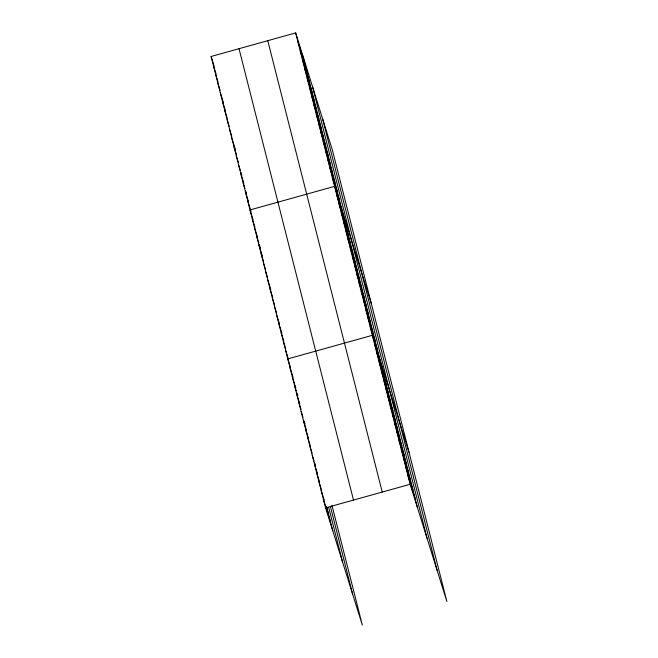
<?xml version="1.0" encoding="UTF-8"?>
<svg xmlns="http://www.w3.org/2000/svg" width="658" height="658" viewBox="0 0 658 658"><rect width="100%" height="100%" fill="white"/><g stroke="black" fill="none" stroke-linecap="round" stroke-linejoin="round"><path stroke-width="0.99" d="M331.961 505.352L362.336 625.1L325.587 507.853L211.119 56.481L295.664 32.9L332.413 150.147L446.881 601.519L410.14 484.272L295.664 32.9M325.587 507.853L410.14 484.272M297.959 41.931L305.156 64.912M300.245 50.954L307.451 73.935M302.532 59.985L309.737 82.966M304.827 69.008L312.024 91.988M307.113 78.039L314.318 101.019M309.408 87.062L316.605 110.051M311.695 96.093L318.9 119.073M313.981 105.115L321.186 128.104M316.276 114.147L323.473 137.127M318.562 123.178L325.768 146.158M320.849 132.2L328.054 155.181M323.144 141.231L330.341 164.212M325.43 150.254L332.635 173.235M327.717 159.285L334.922 182.266M330.012 168.308L337.209 191.297M332.298 177.339L339.503 200.32M371.334 303.618L334.585 186.362L250.04 209.943L253.034 219.525M336.814 195.13L344.011 218.111M339.034 203.89L346.231 226.87M341.255 212.649L348.46 235.63M343.476 221.417L350.681 244.398M345.697 230.177L352.902 253.157M347.918 238.936L355.123 261.917M350.146 247.696L357.343 270.685M352.367 256.464L359.564 279.444M354.588 265.223L361.793 288.204M356.809 273.983L364.014 296.964M359.029 282.743L366.235 305.731M361.25 291.51L368.455 314.491M363.479 300.27L370.676 323.251M365.7 309.03L372.897 332.01M367.921 317.789L375.126 340.778M370.141 326.557L377.347 349.538M409.111 452.572L372.362 335.317L287.809 358.898L290.515 367.518M374.583 344.076L381.788 367.065M376.812 352.844L384.009 375.825M379.033 361.604L386.23 384.585M381.253 370.364L388.459 393.344M383.474 379.123L390.679 402.112M385.695 387.891L392.9 410.872M387.916 396.651L395.121 419.631M390.145 405.41L397.342 428.391M392.365 414.17L399.562 437.159M394.586 422.938L401.791 445.918M396.807 431.697L404.012 454.678M399.028 440.457L406.233 463.446M401.248 449.225L408.454 472.205M403.477 457.984L410.674 480.965M405.698 466.744L412.895 489.725M407.919 475.504L415.124 498.493M211.119 56.481L214.113 66.055M213.406 65.504L216.104 74.124M215.692 74.535L218.094 82.192M217.987 83.566L220.085 90.269M220.274 92.589L223.276 102.163M222.56 101.62L225.266 110.231M224.855 110.643L227.257 118.308M227.142 119.674L229.239 126.377M229.428 128.697L231.83 136.362M231.723 137.728L235.325 149.218M234.009 146.75L236.411 154.416M236.296 155.781L238.402 162.485M238.591 164.813L240.392 170.554M240.993 172.47L241.889 175.341M240.877 173.835L243.879 183.409M243.164 182.866L244.965 188.607M245.566 190.524L246.47 193.394M245.459 191.889L248.461 201.463M247.745 200.92L251.052 211.448M252.261 218.711L254.959 227.323M254.481 227.471L257.484 237.044M256.702 236.23L258.8 242.934M259.4 244.85L260.305 247.721M258.923 244.99L262.229 255.526M261.144 253.758L263.545 261.415M263.373 262.517L265.47 269.221M265.593 271.277L267.395 277.026M267.814 280.037L270.816 289.619M270.035 288.804L272.733 297.424M272.256 297.564L274.657 305.222M274.476 306.324L276.582 313.027M276.705 315.092L279.403 323.703M278.926 323.851L281.928 333.425M281.147 332.611L283.845 341.231M283.368 341.37L285.769 349.036M285.588 350.138L288.591 359.712M290.038 367.658L293.032 377.231M292.259 376.417L294.356 383.12M294.957 385.037L295.861 387.916M294.48 385.185L296.281 390.926M296.881 392.842L297.778 395.713M296.7 393.945L299.703 403.519M298.921 402.704L301.027 409.408M301.142 411.472L302.943 417.213M304.144 421.046L305.049 423.916M303.371 420.232L306.365 429.806M305.592 428.991L308.289 437.611M307.812 437.751L310.214 445.417M310.033 446.519L312.131 453.222M312.254 455.278L314.055 461.019M314.656 462.936L315.56 465.815M314.475 464.038L317.477 473.612M316.704 472.798L319.401 481.417M318.924 481.566L321.326 489.223M321.145 490.325L324.147 499.899M326.245 506.602L328.35 513.306M323.366 499.085L330.571 522.074M322.659 119.04L437.134 570.412M312.616 86.988L427.091 538.359M302.869 55.881L417.345 507.252M267.765 40.681L382.24 492.052M239.019 48.7L353.494 500.064M330.365 506.372L352.581 593.993M328.712 507.425L342.538 561.94M326.861 507.466L332.792 530.833"/></g></svg>
